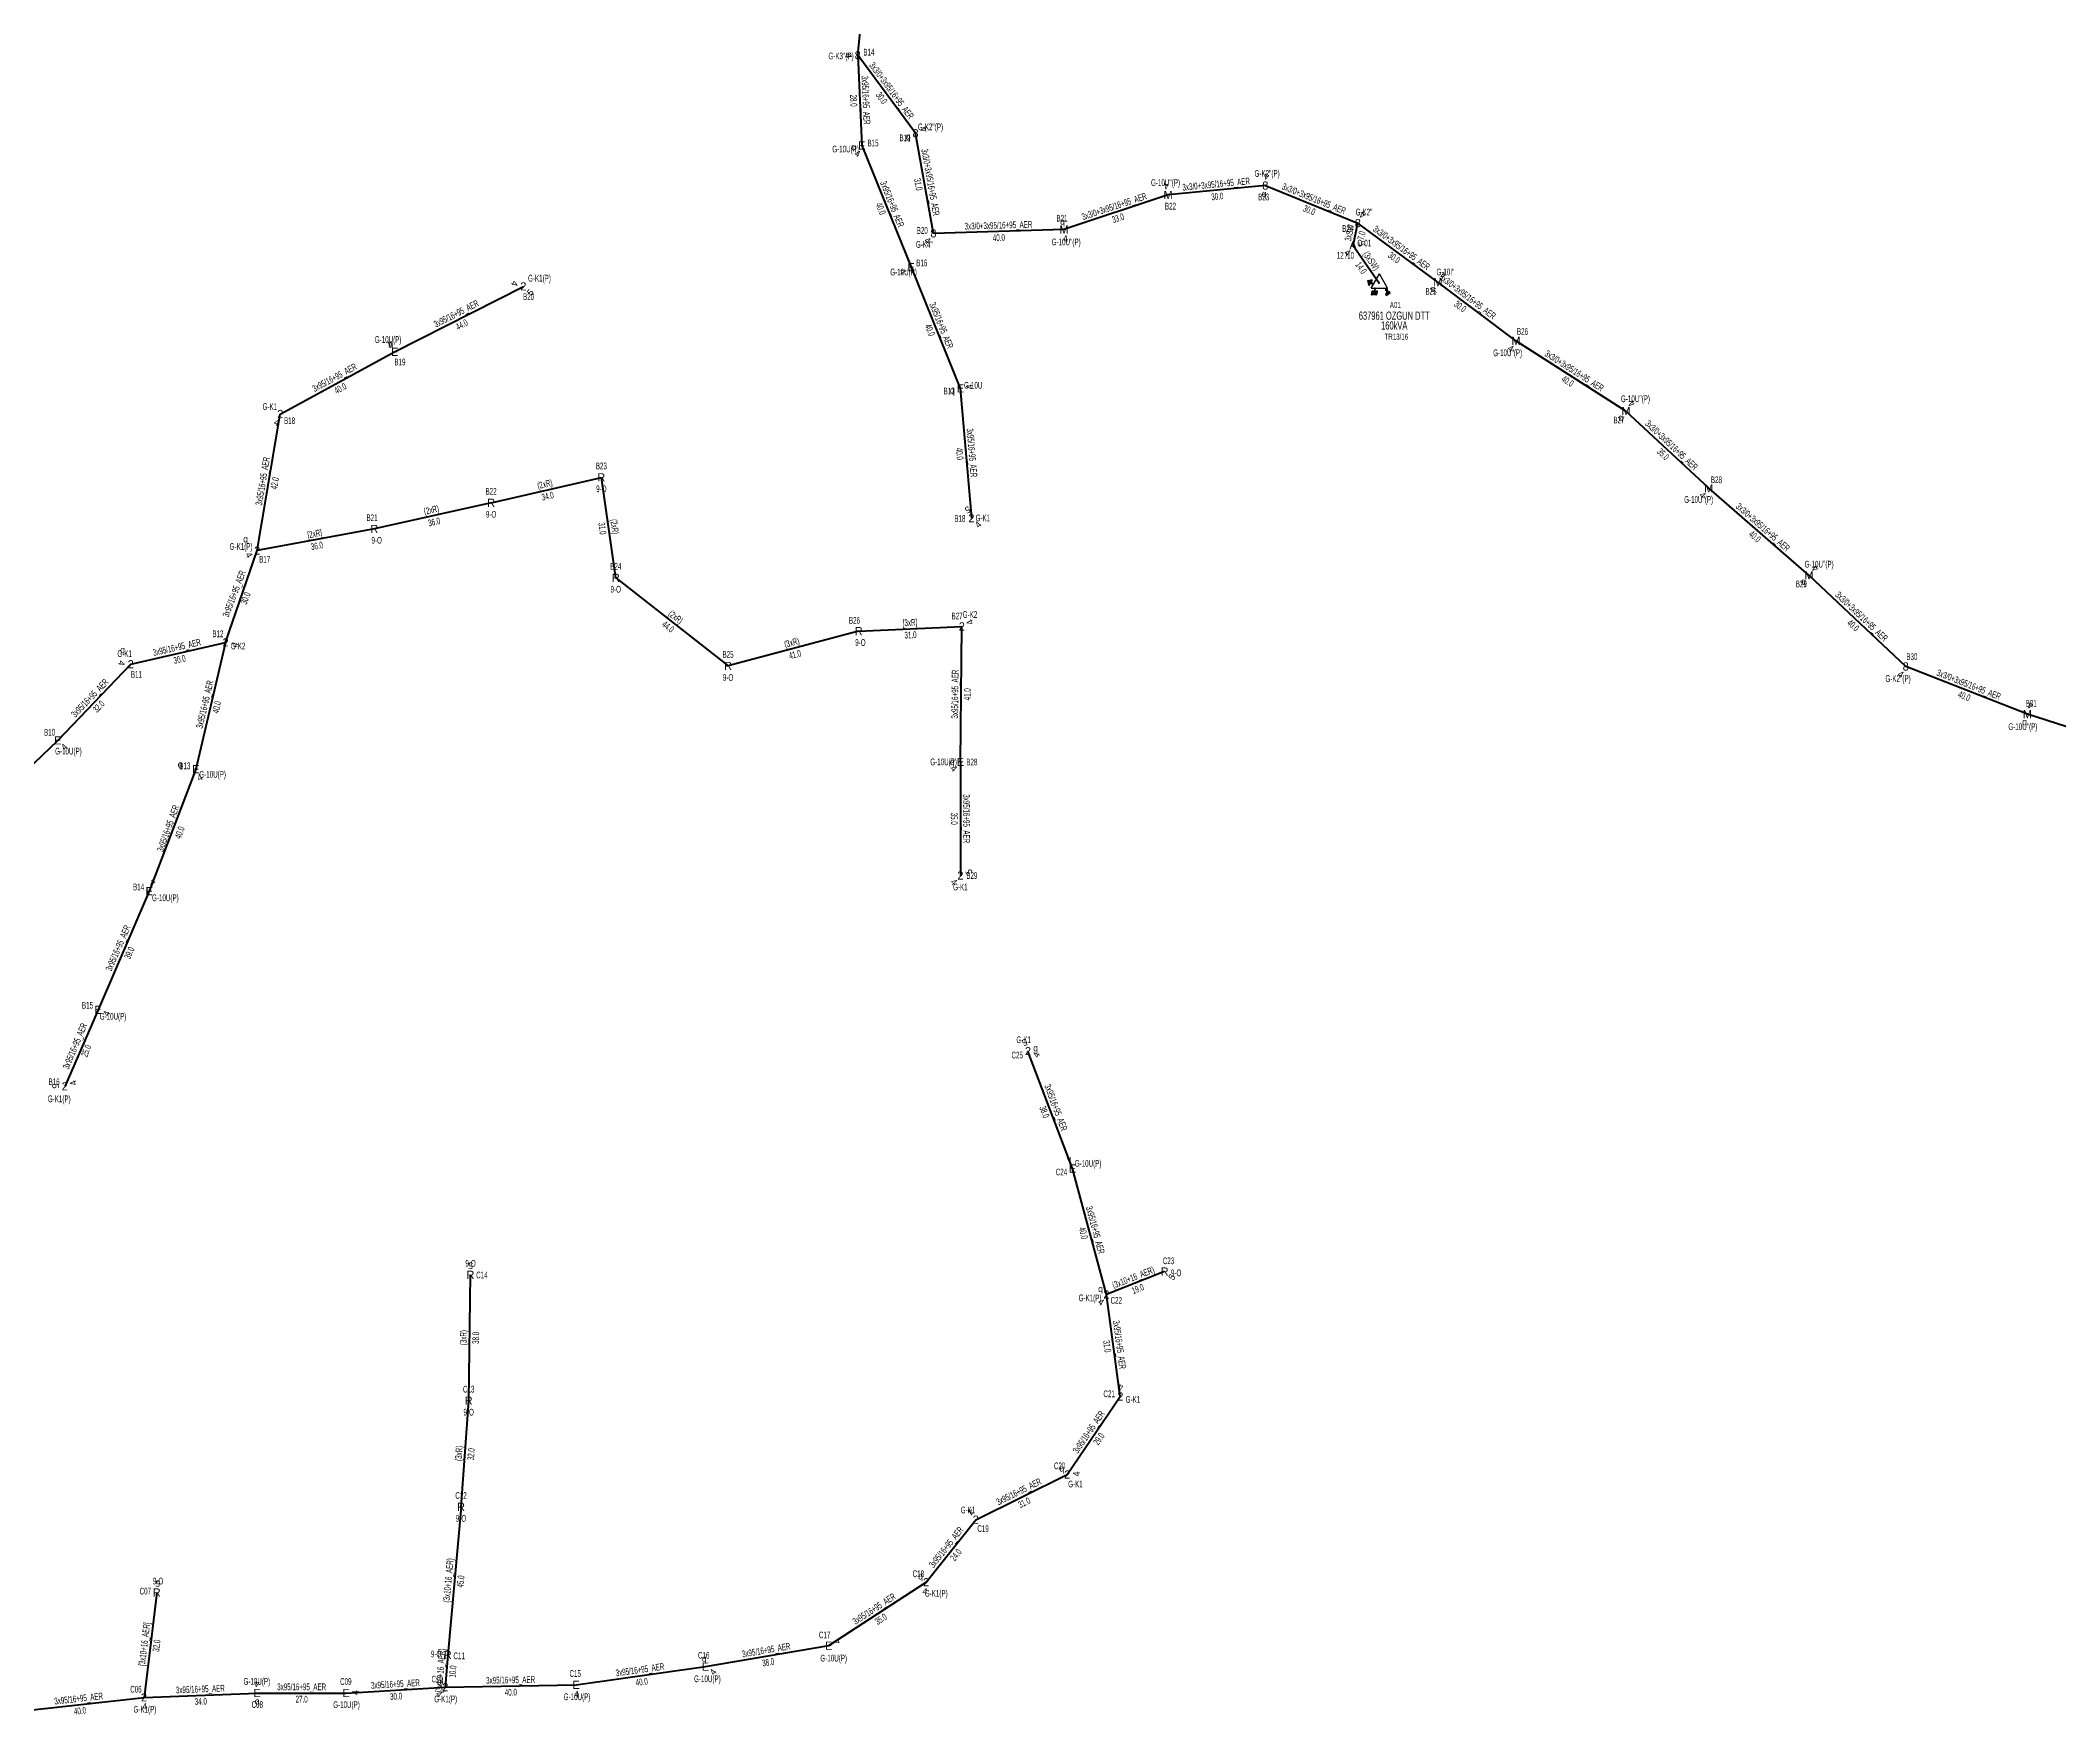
# Model space of a CAD drawing. Header units: millimetres. Extents: x 367507 to 373457, y 4068694 to 4074327.
# Drawn here: x 369170 to 369785, y 4070594 to 4071104 of the extents above; entities that cross this region are included whole.
import ezdxf
from ezdxf.enums import TextEntityAlignment as Align

# ---------------------------------------------------------------- set-up
doc = ezdxf.new("R2010")
doc.units = ezdxf.units.MM
for name, color, linetype, lineweight in [('DIREK_AG_MEVCUT', 120, 'Continuous', 25), ('DIREK_AG_YENI', 108, 'Continuous', 25), ('DIREK_OG_MEVCUT', 16, 'Continuous', 25), ('DIREK_OG_YENI', 10, 'Continuous', 25), ('HAT_AG_HAVAI_BYSK', 3, 'Continuous', 50), ('HAT_AG_HAVAI_MEVCUT', 126, 'Continuous', 50), ('HAT_AG_HAVAI_YENI', 3, 'Continuous', 50), ('HAT_OG_HAVAI_MEVCUT', 48, 'Continuous', 70), ('HAT_OG_HAVAI_YENI', 1, 'Continuous', 70), ('TRAFO_MEVCUT', 5, 'Continuous', 30), ('TRAFO_TADILAT_BYSK', 5, 'Continuous', 30)]:
    doc.layers.add(name, color=color, linetype=linetype, lineweight=lineweight)
doc.styles.add('Direk', font='B_CAD')
doc.styles.get("Standard").update_dxf_attribs({"font": 'Arial'})

# ---------------------------------------------------------------- blocks, each defined once
blk = doc.blocks.new('MEV_DIREK')
h = blk.add_hatch(color=32)
h.paths.add_polyline_path([(-2.14, 0.97), (-2.35, 1.09), (-3.31, -0.55), (-3.09, -0.67), (-2.67, 0.06), (-1.89, -0.39), (-1.79, -0.22), (-2.56, 0.23)])
h.paths.add_polyline_path([(-3.46, -0.17), (-3.33, -0.25), (-2.61, 0.99), (-2.74, 1.06)])
h.paths.add_polyline_path([(-3.54, 0.29), (-3.41, 0.22), (-3.05, 0.82), (-3.18, 0.9)])
h.paths.add_polyline_path([(-3.58, 0.81), (-3.66, 0.68), (-3.53, 0.61), (-3.45, 0.74)])
h.paths.add_polyline_path([(-1.51, -2.34), (-2.26, -2.33), (-2.52, -3.47), (-2.42, -3.47), (-2.21, -2.53), (-1.91, -2.54), (-2.12, -3.47), (-2.02, -3.47), (-1.81, -2.54), (-1.51, -2.54), (-1.72, -3.47), (-1.62, -3.48), (-1.41, -2.54), (-1.11, -2.54), (-1.32, -3.48), (-1.22, -3.48), (-1.01, -2.54), (-0.71, -2.55), (-0.92, -3.48), (-0.82, -3.48), (-0.56, -2.35), (-1.31, -2.34), (-1.31, -1.44), (-1.51, -1.44)])
at = {"layer": 'TRAFO_MEVCUT'}
for points in [[(2.35, -1.57), (2.12, -1.92), (2.08, -1.44), (1.94, -1.44), (2.01, -2.32), (2.25, -1.96), (2.31, -2.67), (2.1, -2.67), (2.39, -2.87), (2.4, -2.86), (2.64, -2.49), (2.45, -2.63)], [(2.35, -1.57), (2.12, -1.92), (2.08, -1.44), (1.94, -1.44), (2.01, -2.32), (2.25, -1.96), (2.31, -2.67), (2.1, -2.67), (2.39, -2.87), (1.98, -3.19), (2.2, -3.79), (2.26, -3.74), (2.08, -3.26), (2.26, -3.13), (2.44, -3.6), (2.49, -3.56), (2.32, -3.08), (2.49, -2.94), (2.67, -3.42), (2.73, -3.38), (2.55, -2.9), (2.73, -2.76), (2.91, -3.24), (2.97, -3.2), (2.79, -2.72), (2.97, -2.58), (3.15, -3.06), (3.21, -3.01), (2.98, -2.42), (2.4, -2.86), (2.64, -2.49), (2.45, -2.63)], [(2.97, -2.58), (3.15, -3.06), (3.21, -3.01), (2.98, -2.42), (2.4, -2.86), (2.64, -2.49), (2.45, -2.63), (2.35, -1.57), (2.12, -1.92), (2.08, -1.44), (1.94, -1.44), (2.01, -2.32), (2.25, -1.96), (2.31, -2.67), (2.1, -2.67), (2.39, -2.87), (1.98, -3.19), (2.2, -3.79), (2.26, -3.74), (2.08, -3.26), (2.26, -3.13), (2.44, -3.6), (2.49, -3.56), (2.32, -3.08), (2.49, -2.94), (2.67, -3.42), (2.73, -3.38), (2.55, -2.9), (2.73, -2.76), (2.91, -3.24), (2.97, -3.2), (2.79, -2.72)]]:
    blk.add_hatch(color=32, dxfattribs=at).paths.add_polyline_path(points)
at = {"layer": 'TRAFO_MEVCUT', "linetype": 'Continuous'}
for p, q in [((-2.5, -1.44), (0, 2.89)), ((2.5, -1.44), (0, 2.89)), ((-2.5, -1.44), (2.5, -1.44))]:
    blk.add_line(p, q, dxfattribs=at)
at = {"layer": 'TRAFO_MEVCUT', "color": 32, "flags": 128}
blk.add_lwpolyline([(1.94, -1.44), (2.08, -1.44), (2.12, -1.92), (2.35, -1.57), (2.45, -2.63), (2.64, -2.49), (2.4, -2.86), (2.98, -2.42), (3.21, -3.01), (3.15, -3.06), (2.97, -2.58), (2.79, -2.72), (2.97, -3.2), (2.91, -3.24), (2.73, -2.76), (2.55, -2.9), (2.73, -3.38), (2.67, -3.42), (2.49, -2.94), (2.32, -3.08), (2.49, -3.56), (2.44, -3.6), (2.26, -3.13), (2.08, -3.26), (2.26, -3.74), (2.2, -3.79), (1.98, -3.19), (2.39, -2.87), (2.1, -2.67), (2.31, -2.67), (2.25, -1.96), (2.01, -2.32), (1.94, -1.44)], dxfattribs=at)
at = {"layer": 'TRAFO_TADILAT_BYSK', "color": 32, "flags": 128}
for points in [[(-3.53, 0.61), (-3.45, 0.74), (-3.58, 0.81), (-3.66, 0.68), (-3.53, 0.61)], [(-3.41, 0.22), (-3.05, 0.82), (-3.18, 0.9), (-3.54, 0.29), (-3.41, 0.22)], [(-3.33, -0.25), (-2.61, 0.99), (-2.74, 1.06), (-3.46, -0.17), (-3.33, -0.25)], [(-1.79, -0.22), (-2.56, 0.23), (-2.14, 0.97), (-2.35, 1.09), (-3.31, -0.55), (-3.09, -0.67), (-2.67, 0.06), (-1.89, -0.39), (-1.79, -0.22)], [(-1.31, -1.44), (-1.51, -1.44), (-1.51, -2.34), (-2.26, -2.33), (-2.52, -3.47), (-2.42, -3.47), (-2.21, -2.53), (-1.91, -2.54), (-2.12, -3.47), (-2.02, -3.47), (-1.81, -2.54), (-1.51, -2.54), (-1.72, -3.47), (-1.62, -3.48), (-1.41, -2.54), (-1.11, -2.54), (-1.32, -3.48), (-1.22, -3.48), (-1.01, -2.54), (-0.71, -2.55), (-0.92, -3.48), (-0.82, -3.48), (-0.56, -2.35), (-1.31, -2.34), (-1.31, -1.44)]]:
    blk.add_lwpolyline(points, dxfattribs=at)

msp = doc.modelspace()

# ---------------------------------------------------------------- linework, layer by layer
at = {"layer": 'HAT_AG_HAVAI_BYSK'}
for p, q in [((369271.33, 4070955.55), (369235.62, 4070948.963)), ((369418.91, 4070924.43), (369450.351, 4070925.836)), ((369205.01, 4070631.42), (369201.136, 4070599.451)), ((369293.68, 4070612.4), (369292.939, 4070602.543))]:
    msp.add_line(p, q, dxfattribs=at)
at = {"layer": 'HAT_AG_HAVAI_MEVCUT'}
for p, q in [((369306.91, 4070963.52), (369340.5, 4070971.27)), ((369344.9, 4070940.68), (369340.5, 4070971.27)), ((369306.91, 4070963.52), (369271.33, 4070955.55)), ((369344.9, 4070940.68), (369379.12, 4070913.8)), ((369418.91, 4070924.43), (369379.12, 4070913.8)), ((369300.07, 4070689.88), (369300.6, 4070728.24)), ((369512.15, 4070729.22), (369494.403, 4070722.209)), ((369297.74, 4070657.5), (369300.07, 4070689.88)), ((369297.74, 4070657.5), (369293.68, 4070612.4))]:
    msp.add_line(p, q, dxfattribs=at)
at = {"layer": 'HAT_AG_HAVAI_YENI'}
for p, q in [((369418.646, 4071099.927), (369419.88, 4071072.426)), ((369419.88, 4071072.426), (369434.906, 4071035.329)), ((369434.906, 4071035.329), (369449.89702, 4070998.394762)), ((369277.502046, 4071009.523311), (369316.739, 4071029.478)), ((369242.645, 4070990.581), (369277.502046, 4071009.523311)), ((369449.89702, 4070998.394762), (369453.264, 4070958.83)), ((369235.62, 4070948.963), (369242.645, 4070990.581)), ((369226.002, 4070920.995), (369235.62, 4070948.963)), ((369449.91, 4070884.542), (369450.351, 4070925.836)), ((369197.089, 4070914.321), (369226.002, 4070920.995)), ((369226.002, 4070920.995), (369216.924, 4070882.335)), ((369174.828, 4070891.121), (369197.089, 4070914.321)), ((369150.003, 4070867.305), (369174.828, 4070891.121)), ((369216.924, 4070882.335), (369202.725, 4070845.136)), ((369449.91, 4070884.542), (369449.915, 4070849.933)), ((369202.725, 4070845.136), (369187.123, 4070808.999)), ((369187.123, 4070808.999), (369176.953, 4070785.666)), ((369484.05, 4070760.653), (369470.507, 4070796.441)), ((369494.403, 4070722.209), (369484.05, 4070760.653)), ((369498.649399, 4070691.164397), (369494.403, 4070722.209)), ((369482.467457, 4070667.373414), (369498.649399, 4070691.164397)), ((369454.619, 4070653.61), (369482.467457, 4070667.373414)), ((369439.476, 4070634.532), (369454.619, 4070653.61)), ((369409.825, 4070615.22), (369439.476, 4070634.532)), ((369372.248, 4070608.821), (369409.825, 4070615.22)), ((369292.939, 4070602.543), (369332.816, 4070603.25)), ((369332.816, 4070603.25), (369372.248, 4070608.821)), ((369161.669, 4070595.026), (369201.136, 4070599.451)), ((369201.136, 4070599.451), (369235.588868, 4070600.787333)), ((369235.588868, 4070600.787333), (369262.743, 4070600.785)), ((369262.743, 4070600.785), (369292.939, 4070602.543))]:
    msp.add_line(p, q, dxfattribs=at)
at = {"layer": 'HAT_OG_HAVAI_MEVCUT'}
msp.add_line((369569.56, 4071041.98), (369577.6, 4071030.4), dxfattribs=at)
at = {"layer": 'HAT_OG_HAVAI_YENI'}
for p, q in [((369418.646, 4071099.927), (369421.705385, 4071130.206801)), ((369436.241698, 4071076.128694), (369418.646, 4071099.927)), ((369441.678, 4071045.643), (369436.241698, 4071076.128694)), ((369542.847, 4071060.206), (369513.222, 4071057.348)), ((369542.847, 4071060.206), (369571.042782, 4071048.75053)), ((369513.222, 4071057.348), (369481.482, 4071046.812)), ((369481.482, 4071046.812), (369441.678, 4071045.643)), ((369569.56, 4071041.98), (369571.042782, 4071048.75053)), ((369595.415592, 4071030.765733), (369571.042782, 4071048.75053)), ((369619.213, 4071012.868), (369595.415592, 4071030.765733)), ((369652.749, 4070991.499), (369619.213, 4071012.868)), ((369677.964, 4070967.931), (369652.749, 4070991.499)), ((369708.525, 4070941.402), (369677.964, 4070967.931)), ((369737.996, 4070913.645), (369708.525, 4070941.402)), ((369775.058, 4070899.111), (369737.996, 4070913.645)), ((369813.104, 4070886.848), (369775.058, 4070899.111))]:
    msp.add_line(p, q, dxfattribs=at)

# ---------------------------------------------------------------- block references
at = {"layer": 'TRAFO_MEVCUT', "linetype": 'ByBlock'}
msp.add_blockref('MEV_DIREK', (369577.6, 4071030.4), dxfattribs=at)

# ---------------------------------------------------------------- texts
at = {"layer": 'DIREK_AG_MEVCUT', "linetype": 'ByBlock', "width": 0.53}
for s, p in [('B23', (369340.5, 4070974.77)), ('B22', (369306.91, 4070967.02)), ('9-O', (369340.5, 4070967.77)), ('B21', (369270.629903, 4070958.979266)), ('9-O', (369306.91, 4070960.02)), ('9-O', (369272.031455, 4070952.114082)), ('B24', (369344.9, 4070944.18)), ('9-O', (369344.9, 4070937.18)), ('B26', (369417.64171, 4070927.692122)), ('B25', (369379.12, 4070917.3)), ('9-O', (369419.443766, 4070920.96571)), ('9-O', (369379.12, 4070910.3)), ('9-O', (369300.64836, 4070731.740135)), ('C23', (369513.348602, 4070732.508366)), ('C14', (369304.099666, 4070728.191647)), ('9-O', (369515.663306, 4070728.840468)), ('C13', (369300.07, 4070693.38)), ('9-O', (369300.07, 4070686.38)), ('C12', (369297.74, 4070661)), ('9-O', (369297.74, 4070654)), ('9-O', (369205.431541, 4070634.898635)), ('C07', (369201.535418, 4070631.841049)), ('9-O', (369290.158165, 4070612.690883)), ('C11', (369297.168123, 4070612.111902))]:
    msp.add_text(s, height=2.05, dxfattribs=at).set_placement(p, align=Align.MIDDLE_CENTER)
at = {"layer": 'DIREK_AG_MEVCUT', "linetype": 'ByBlock', "style": 'Direk'}
for p in [(369340.5, 4070971.27), (369306.91, 4070963.52), (369271.33, 4070955.55), (369344.9, 4070940.68), (369418.91, 4070924.43), (369379.12, 4070913.8), (369300.6, 4070728.24), (369512.15, 4070729.22), (369300.07, 4070689.88), (369297.74, 4070657.5), (369205.01, 4070631.42), (369293.68, 4070612.4)]:
    msp.add_text('R', height=2.5, dxfattribs=at).set_placement(p, align=Align.MIDDLE_CENTER)
at = {"layer": 'DIREK_AG_MEVCUT', "color": 32, "style": 'Direk'}
for rotation, p in [(539.208425, (369300.638682, 4070731.039733)), (412.695528, (369514.377193, 4070727.523059)), (533.090593, (369205.34684, 4070634.199665))]:
    msp.add_text('5', height=2, rotation=rotation, dxfattribs=at).set_placement(p, align=Align.MIDDLE_CENTER)
at = {"layer": 'DIREK_AG_YENI', "width": 0.53}
for s, p in [('G-10U(P)', (369414.928375, 4071071.345526)), ('B15', (369423.299538, 4071073.172163)), ('G-10U(P)', (369432.597977, 4071033.846235)), ('B16', (369438.14952, 4071036.644134)), ('G-K1(P)', (369321.647216, 4071031.974165)), ('B20', (369318.325597, 4071026.358271)), ('G-10U(P)', (369275.524563, 4071013.283688)), ('B19', (369279.131085, 4071006.425532)), ('B17', (369446.493418, 4070997.578981)), ('G-10U', (369453.826361, 4070999.336552)), ('G-K1', (369239.477839, 4070992.842622)), ('B18', (369245.493337, 4070988.547045)), ('B18', (369449.764948, 4070958.748526)), ('G-K1', (369456.763052, 4070958.911474)), ('G-K1(P)', (369230.720744, 4070950.209928)), ('B17', (369237.904045, 4070946.310993)), ('B27', (369448.912509, 4070929.026728)), ('G-K2', (369452.85898, 4070929.47748)), ('B12', (369223.659584, 4070923.595594)), ('G-K1', (369195.243319, 4070917.571225)), ('G-K2', (369229.809185, 4070919.896389)), ('B11', (369198.817298, 4070911.277485)), ('B10', (369172.353236, 4070893.595984)), ('G-10U(P)', (369178.10521, 4070887.843499)), ('B13', (369213.577887, 4070883.361415)), ('G-10U(P)', (369222.048434, 4070880.763088)), ('G-10U(P)', (369444.801652, 4070884.56892)), ('B28', (369453.409951, 4070884.523556)), ('B29', (369453.415, 4070849.933506)), ('B14', (369199.482657, 4070846.454033)), ('G-10U(P)', (369207.637075, 4070843.13921)), ('G-K1', (369449.915506, 4070846.43293)), ('B15', (369183.912106, 4070810.391896)), ('G-10U(P)', (369191.684723, 4070807.02011)), ('G-K1', (369469.207948, 4070799.873806)), ('C25', (369467.233546, 4070795.20225)), ('B16', (369173.744524, 4070787.064457)), ('G-K1(P)', (369175.298303, 4070781.869634)), ('G-10U(P)', (369488.833991, 4070762.198188)), ('C24', (369480.71942, 4070759.577251)), ('G-K1(P)', (369489.430423, 4070721.203596)), ('C22', (369497.424043, 4070720.441714)), ('C21', (369495.242107, 4070691.964624)), ('G-K1', (369502.512923, 4070690.25702)), ('C20', (369480.169468, 4070670.013348)), ('G-K1', (369484.972968, 4070664.49508)), ('G-K1', (369452.229645, 4070656.568029)), ('C19', (369456.818279, 4070650.887286)), ('C18', (369437.11964, 4070637.119966)), ('G-K1(P)', (369442.559857, 4070631.14503)), ('C17', (369408.549614, 4070618.479354)), ('C16', (369371.709356, 4070612.279303)), ('G-10U(P)', (369411.313509, 4070611.41599)), ('G-10U(P)', (369235.520577, 4070604.31778)), ('C09', (369262.641395, 4070604.283525)), ('C10', (369290.485102, 4070605.038673)), ('C15', (369332.539648, 4070606.739073)), ('G-10U(P)', (369372.824739, 4070605.118109)), ('C06', (369198.672213, 4070601.936911)), ('G-K1(P)', (369201.40805, 4070595.840634)), ('C08', (369235.656557, 4070597.287988)), ('G-10U(P)', (369262.845957, 4070597.239901)), ('G-K1(P)', (369293.07407, 4070598.984681)), ('G-10U(P)', (369333.102358, 4070599.634593))]:
    msp.add_text(s, height=2.05, dxfattribs=at).set_placement(p, align=Align.MIDDLE_CENTER)
at = {"layer": 'DIREK_AG_YENI', "color": 4, "style": 'Direk'}
for p in [(369417.437473, 4071071.893026), (369276.338446, 4071011.736009), (369447.465876, 4070997.812062), (369232.084466, 4070952.498534), (369194.620003, 4070918.668879), (369212.143839, 4070883.801307), (369447.410035, 4070884.555174), (369472.845181, 4070797.325821), (369492.635233, 4070723.976767), (369480.826037, 4070669.259081), (369437.792886, 4070636.380547), (369371.863254, 4070611.291217), (369291.171233, 4070604.310767), (369235.637217, 4070598.287801)]:
    msp.add_text('q', height=2, dxfattribs=at).set_placement(p, align=Align.MIDDLE_CENTER)
at = {"layer": 'DIREK_AG_YENI', "color": 32, "style": 'Direk'}
for s, rotation, p in [('4', 332.179778, (369418.573243, 4071069.949634)), ('4', 297.384257, (369432.419763, 4071034.041124)), ('4', 251.956468, (369314.0767, 4071030.345271)), ('5', 49.456469, (369318.866754, 4071027.657928)), ('4', 207.34758, (369276.215761, 4071012.010371)), ('4', 459.171328, (369452.661225, 4070998.841046)), ('4', 337.444443, (369241.570979, 4070987.995178)), ('5', 203.83387, (369452.132559, 4070961.391219)), ('4', 406.333869, (369455.289451, 4070956.896726)), ('4', 298.371436, (369233.15632, 4070947.63248)), ('4', 477.415978, (369452.836524, 4070927.125253)), ('4', 435.344633, (369228.710902, 4070920.286588)), ('4', 262.886946, (369194.310549, 4070914.667717)), ('4', 404.404549, (369176.787216, 4070889.120632)), ('4', 386.027321, (369218.152639, 4070879.818962)), ('4', 314.853172, (369447.925034, 4070882.567181)), ('5', 112.508279, (369452.501708, 4070851.004887)), ('4', 518.492949, (369203.751524, 4070847.741043)), ('4', 315.008279, (369447.935387, 4070847.952815)), ('4', 426.499016, (369189.690749, 4070807.882458)), ('5', 200.727793, (369469.516, 4070799.059763)), ('4', 425.727793, (369473.059488, 4070795.289998)), ('5', 268.949378, (369174.153471, 4070785.71734)), ('4', 471.449378, (369179.559075, 4070786.689901)), ('4', 199.313903, (369483.123918, 4070763.295418)), ('4', 324.609657, (369492.781397, 4070719.926369)), ('4', 537.285998, (369498.781981, 4070693.961256)), ('4', 453.40813, (369485.262505, 4070667.539869)), ('4', 212.614692, (369453.109837, 4070655.96848)), ('4', 352.697335, (369439.12009, 4070631.754712)), ('4', 477.223512, (369412.31484, 4070616.500896)), ('4', 540.551618, (369235.561911, 4070603.587203)), ('4', 414.258558, (369374.520651, 4070607.18544)), ('4', 365.353231, (369201.397228, 4070596.663212)), ('4', 452.497754, (369265.54034, 4070600.907025)), ('4', 317.752914, (369291.056478, 4070600.470294)), ('4', 362.77219, (369332.951422, 4070600.453277))]:
    msp.add_text(s, height=2, rotation=rotation, dxfattribs=at).set_placement(p, align=Align.MIDDLE_CENTER)
at = {"layer": 'DIREK_AG_YENI', "style": 'Direk'}
for s, p in [('E', (369419.88, 4071072.426)), ('E', (369434.906, 4071035.329)), ('2', (369316.739, 4071029.478)), ('E', (369277.502046, 4071009.523311)), ('E', (369449.89702, 4070998.394762)), ('2', (369242.645, 4070990.581)), ('2', (369453.264, 4070958.83)), ('2', (369235.62, 4070948.963)), ('2', (369450.351, 4070925.836)), ('2', (369226.002, 4070920.995)), ('2', (369197.089, 4070914.321)), ('E', (369174.828, 4070891.121)), ('E', (369216.924, 4070882.335)), ('E', (369449.91, 4070884.542)), ('2', (369449.915, 4070849.933)), ('E', (369202.725, 4070845.136)), ('E', (369187.123, 4070808.999)), ('2', (369470.507, 4070796.441)), ('2', (369176.953, 4070785.666)), ('E', (369484.05, 4070760.653)), ('2', (369494.403, 4070722.209)), ('2', (369498.649399, 4070691.164397)), ('2', (369482.467457, 4070667.373414)), ('2', (369454.619, 4070653.61)), ('2', (369439.476, 4070634.532)), ('E', (369409.825, 4070615.22)), ('E', (369372.248, 4070608.821)), ('2', (369292.939, 4070602.543)), ('E', (369332.816, 4070603.25)), ('2', (369201.136, 4070599.451)), ('E', (369235.588868, 4070600.787333)), ('E', (369262.743, 4070600.785))]:
    msp.add_text(s, height=2.5, dxfattribs=at).set_placement(p, align=Align.MIDDLE_CENTER)
at = {"layer": 'DIREK_OG_MEVCUT', "linetype": 'ByBlock', "width": 0.53}
for s, p in [('12 /10', (369567.242212, 4071038.955194)), ('O-01', (369572.993229, 4071042.660396))]:
    msp.add_text(s, height=2.05, dxfattribs=at).set_placement(p, align=Align.MIDDLE_CENTER)
at = {"layer": 'DIREK_OG_MEVCUT', "color": 32, "linetype": 'ByBlock', "style": 'Direk'}
msp.add_text('4', height=2, rotation=322.538503, dxfattribs=at).set_placement((369567.856961, 4071039.757466), align=Align.MIDDLE_CENTER)
at = {"layer": 'DIREK_OG_MEVCUT', "linetype": 'ByBlock', "style": 'Direk'}
msp.add_text('A', height=2.5, dxfattribs=at).set_placement((369569.56, 4071041.98), align=Align.MIDDLE_CENTER)
at = {"layer": 'DIREK_OG_MEVCUT', "color": 32, "style": 'Direk'}
msp.add_text('5', height=2, rotation=101.209611, dxfattribs=at).set_placement((369572.306583, 4071042.524317), align=Align.MIDDLE_CENTER)
at = {"layer": 'DIREK_OG_YENI', "width": 0.53}
for s, p in [('B14', (369422.021074, 4071100.853755)), ("G-K3''(P)", (369413.544897, 4071099.712705)), ("G-K2''(P)", (369440.812098, 4071078.096494)), ('B19', (369433.027001, 4071074.744596)), ("G-K2''(P)", (369543.385757, 4071063.898899)), ("G-10U''(P)", (369512.429329, 4071061.097515)), ('B22', (369513.945922, 4071053.923684)), ('B23', (369542.341733, 4071056.742663)), ("G-K2''", (369572.927805, 4071052.114082)), ('B20', (369438.289426, 4071046.51911)), ('B21', (369480.872858, 4071050.258585)), ('B24', (369567.945836, 4071047.11991)), ("G-K4''", (369438.933959, 4071042.266872)), ("G-10U''(P)", (369482.151382, 4071043.024574)), ("G-10I''", (369597.732002, 4071033.875126)), ('B25', (369593.324636, 4071027.958973)), ('B26', (369621.206771, 4071015.744609)), ("G-10U''(P)", (369616.697752, 4071009.239005)), ("G-10U''(P)", (369655.640091, 4070995.22809)), ('B27', (369650.604514, 4070988.732923)), ('B28', (369680.306559, 4070970.531465)), ("G-10U''(P)", (369674.901552, 4070964.531388)), ("G-10U''(P)", (369711.615467, 4070944.81961)), ('B29', (369706.177495, 4070938.805999)), ('B30', (369739.868744, 4070916.601827)), ("G-K2''(P)", (369735.663167, 4070909.96175)), ('B31', (369776.234325, 4070902.407401)), ("G-10U''(P)", (369773.69512, 4070895.291816))]:
    msp.add_text(s, height=2.05, dxfattribs=at).set_placement(p, align=Align.MIDDLE_CENTER)
at = {"layer": 'DIREK_OG_YENI', "color": 32, "style": 'Direk'}
for rotation, p in [(272.40556, (369415.848467, 4071099.809477)), (113.294452, (369438.813455, 4071077.235972)), (191.936927, (369512.642863, 4071060.087452)), (171.699671, (369543.251213, 4071062.97667)), (150.732577, (369572.411664, 4071051.193103)), (320.896556, (369439.911977, 4071043.470176)), (370.022833, (369481.969314, 4071044.054732)), (143.314931, (369597.088358, 4071033.011141)), (325.274257, (369617.617983, 4071010.566713)), (142.214277, (369654.464588, 4070993.711862)), (317.986749, (369676.089953, 4070965.850628)), (137.877671, (369710.403004, 4070943.478801)), (327.651353, (369736.497804, 4070911.279538)), (160.361, (369775.99906, 4070901.748121))]:
    msp.add_text('4', height=2, rotation=rotation, dxfattribs=at).set_placement(p, align=Align.MIDDLE_CENTER)
at = {"layer": 'DIREK_OG_YENI', "style": 'Direk'}
for s, p in [('8', (369418.646, 4071099.927)), ('8', (369436.241698, 4071076.128694)), ('M', (369513.222, 4071057.348)), ('8', (369542.847, 4071060.206)), ('8', (369441.678, 4071045.643)), ('M', (369481.482, 4071046.812)), ('8', (369571.042782, 4071048.75053)), ('M', (369595.415592, 4071030.765733)), ('M', (369619.213, 4071012.868)), ('M', (369652.749, 4070991.499)), ('M', (369677.964, 4070967.931)), ('M', (369708.525, 4070941.402)), ('8', (369737.996, 4070913.645)), ('M', (369775.058, 4070899.111))]:
    msp.add_text(s, height=2.5, dxfattribs=at).set_placement(p, align=Align.MIDDLE_CENTER)
at = {"layer": 'DIREK_OG_YENI', "color": 4, "style": 'Direk'}
for p in [(369433.945486, 4071075.140053), (369542.486095, 4071057.732188), (369481.046898, 4071049.273846), (369593.922052, 4071028.760905), (369651.217225, 4070989.523231), (369706.848211, 4070939.547714), (369774.217768, 4070896.756428)]:
    msp.add_text('q', height=2, dxfattribs=at).set_placement(p, align=Align.MIDDLE_CENTER)
at = {"layer": 'HAT_AG_HAVAI_BYSK', "lineweight": 30, "width": 0.53}
for s, rotation, p in [('[2xR]', 370.451196, (369253.320812, 4070953.092398, 184617.81)), ('[3xR]', 2.560486, (369434.592527, 4070925.982151, 184725.1755)), ('[3x10+16_AER]', 443.090593, (369202.229173, 4070615.537755, 184600.568)), ('[3x10+16_AER]', 445.700876, (369292.461892, 4070607.535219, 184646.4695))]:
    msp.add_text(s, height=2.05, rotation=rotation, dxfattribs=at).set_placement(p, align=Align.CENTER)
for s, rotation, p in [('36.0', 370.451196, (369253.629188, 4070951.420602, 184617.81)), ('31.0', 2.560486, (369434.668473, 4070924.283849, 184725.1755)), ('32.0', 443.090593, (369203.916827, 4070615.333245, 184600.568)), ('10.0', 445.700876, (369294.157108, 4070607.407781, 184646.4695))]:
    msp.add_text(s, height=2.05, rotation=rotation, dxfattribs=at).set_placement(p, align=Align.TOP_CENTER)
at = {"layer": 'HAT_AG_HAVAI_MEVCUT', "lineweight": 30, "width": 0.53}
for s, rotation, p in [('(2xR)', 12.992125, (369323.513905, 4070968.223241, 184670.25)), ('(2xR)', 372.62596, (369288.934202, 4070960.364445, 184635.665)), ('(2xR)', 278.185162, (369343.541341, 4070956.096017, 184670.25)), ('(2xR)', 321.850169, (369362.535062, 4070927.908438, 184689.56)), ('(3xR)', 374.957405, (369398.795614, 4070919.9362, 184689.56)), ('(3x10+16_AER)', 381.556631, (369502.964192, 4070726.505047, 184747.2015)), ('(3xR)', 89.208425, (369299.485081, 4070709.071743, 184650.3)), ('(3xR)', 85.884204, (369298.057192, 4070673.751007, 184650.035)), ('(3x10+16_AER)', 444.855975, (369294.863423, 4070635.026211, 184646.84))]:
    msp.add_text(s, height=2.05, rotation=rotation, dxfattribs=at).set_placement(p, align=Align.CENTER)
for s, rotation, p in [('34.0', 12.992125, (369323.896095, 4070966.566759, 184670.25)), ('36.0', 372.62596, (369289.305798, 4070958.705555, 184635.665)), ('31.0', 278.185162, (369341.858659, 4070955.853983, 184670.25)), ('44.0', 321.850169, (369361.484938, 4070926.571562, 184689.56)), ('41.0', 374.957405, (369399.234386, 4070918.2938, 184689.56)), ('19.0', 381.556631, (369503.588808, 4070724.923953, 184747.2015)), ('38.0', 89.208425, (369301.184919, 4070709.048257, 184650.3)), ('32.0', 85.884204, (369299.752808, 4070673.628993, 184650.035)), ('45.0', 444.855975, (369296.556577, 4070634.873789, 184646.84))]:
    msp.add_text(s, height=2.05, rotation=rotation, dxfattribs=at).set_placement(p, align=Align.TOP_CENTER)
at = {"layer": 'HAT_AG_HAVAI_YENI', "lineweight": 30, "width": 0.53}
for rotation, p in [(272.569201, (369420.112146, 4071086.214602, 184709.94)), (292.050223, (369428.180827, 4071054.196606, 184717.453)), (26.956467, (369296.735207, 4071020.258304, 184658.3695)), (292.091451, (369443.189107, 4071017.181554, 184724.94851)), (28.520915, (369259.667665, 4071000.799002, 184638.751023)), (274.864179, (369452.427449, 4070978.684456, 184726.632)), (80.41895, (369238.294357, 4070969.913476, 184621.3225)), (69.056595, (369229.524636, 4070935.415015, 184617.81)), (12.997945, (369211.354321, 4070918.486221, 184613.001)), (89.388132, (369449.280548, 4070905.198077, 184725.1755)), (46.18328, (369185.345176, 4070903.309501, 184598.5445)), (436.785421, (369220.635507, 4070901.859309, 184608.462)), (430.253745, (369209.42115, 4070863.947812)), (270.008278, (369450.7625, 4070867.237623, 184724.9575)), (426.647928, (369194.143626, 4070827.404423, 184593.5615)), (427.263473, (369181.013436, 4070797.554842)), (290.727792, (369478.073482, 4070778.847839, 184735.2535)), (285.072229, (369490.047259, 4070741.652031, 184742.025)), (277.788799, (369497.368358, 4070706.801892, 184747.2015)), (55.77759, (369489.855597, 4070679.746951, 184749.324699)), (26.299751, (369468.166621, 4070661.253722, 184741.233729)), (51.559511, (369446.381734, 4070644.599446, 184727.3095)), (33.07661, (369424.186604, 4070625.58825, 184719.738)), (9.664212, (369390.893807, 4070612.858437, 184704.9125)), (8.041594, (369352.413092, 4070606.877142, 184686.124)), (2.221234, (369218.329489, 4070600.968528, 184617.794434)), (359.995077, (369249.166007, 4070601.636167, 184631.3715)), (3.331978, (369277.791597, 4070602.512563, 184646.4695)), (1.01572, (369312.862432, 4070603.746366, 184666.408)), (6.397228, (369181.307792, 4070598.083207, 184600.568))]:
    msp.add_text('3x95/16+95_AER', height=2.05, rotation=rotation, dxfattribs=at).set_placement(p, align=Align.CENTER)
for s, rotation, p in [('28.0', 272.569201, (369418.413854, 4071086.138398, 184709.94)), ('40.0', 292.050223, (369426.605173, 4071053.558394, 184717.453)), ('44.0', 26.956467, (369297.505839, 4071018.743007, 184658.3695)), ('40.0', 292.091451, (369441.613913, 4071016.542208, 184724.94851)), ('40.0', 28.520915, (369260.479381, 4070999.305309, 184638.751023)), ('40.0', 274.864179, (369450.733571, 4070978.540306, 184726.632)), ('42.0', 80.41895, (369239.970643, 4070969.630524, 184621.3225)), ('30.0', 69.056595, (369231.112323, 4070934.807357, 184617.81)), ('30.0', 12.997945, (369211.736679, 4070916.829779, 184613.001)), ('41.0', 89.388132, (369450.980452, 4070905.179923, 184725.1755)), ('32.0', 46.18328, (369186.571824, 4070902.132499, 184598.5445)), ('40.0', 436.785421, (369222.290493, 4070901.470691, 184608.462)), ('35.0', 270.008278, (369449.0625, 4070867.237377, 184724.9575)), ('40.0', 430.253745, (369211.021186, 4070863.373458)), ('39.0', 426.647928, (369195.704374, 4070826.730577, 184593.5615)), ('25.0', 427.263473, (369182.581333, 4070796.897802)), ('38.0', 290.727792, (369476.483518, 4070778.246161, 184735.2535)), ('40.0', 285.072229, (369488.405741, 4070741.209969, 184742.025)), ('31.0', 277.788799, (369495.684041, 4070706.571505, 184747.2015)), ('29.0', 55.77759, (369491.26126, 4070678.79086, 184749.324699)), ('31.0', 26.299751, (369468.919836, 4070659.729692, 184741.233729)), ('24.0', 51.559511, (369447.713266, 4070643.542554, 184727.3095)), ('35.0', 33.07661, (369425.114396, 4070624.16375, 184719.738)), ('38.0', 9.664212, (369391.179193, 4070611.182563, 184704.9125)), ('40.0', 8.041594, (369352.650908, 4070605.193858, 184686.124)), ('34.0', 2.221234, (369218.395378, 4070599.269805, 184617.794434)), ('27.0', 359.995077, (369249.165861, 4070599.936167, 184631.3715)), ('30.0', 3.331978, (369277.890403, 4070600.815437, 184646.4695)), ('40.0', 1.01572, (369312.892568, 4070602.046634, 184666.408)), ('40.0', 6.397228, (369181.497208, 4070596.393793, 184600.568))]:
    msp.add_text(s, height=2.05, rotation=rotation, dxfattribs=at).set_placement(p, align=Align.TOP_CENTER)
at = {"layer": 'HAT_OG_HAVAI_MEVCUT', "lineweight": 30, "width": 0.53}
msp.add_text('14.0', height=2.05, rotation=304.772268, dxfattribs=at).set_placement((369572.881788, 4071035.705231, 184788.8), align=Align.TOP_CENTER)
msp.add_text('(3xSW)', height=2.05, rotation=304.772268, dxfattribs=at).set_placement((369574.278212, 4071036.674769, 184788.8), align=Align.CENTER)
at = {"layer": 'HAT_OG_HAVAI_YENI', "lineweight": 30, "width": 0.53}
for s, rotation, p in [('3x3/0+3x95/16+95_AER', 306.478023, (369428.127321, 4071088.533184, 184709.323)), ('3x3/0+3x95/16+95_AER', 280.110881, (369439.796648, 4071061.035068, 184718.120849)), ('3x3/0+3x95/16+95_AER', 365.510418, (369527.952877, 4071059.623072, 184756.611)), ('3x3/0+3x95/16+95_AER', 337.888924, (369557.264834, 4071055.265753, 184785.521391)), ('3x3/0+3x95/16+95_AER', 378.363435, (369497.084213, 4071052.886716, 184740.741)), ('3x3/0+3x95/16+95_AER', 361.682231, (369461.555047, 4071047.077134, 184720.839)), ('3xSW', 77.646954, (369569.47107, 4071045.54711, 184785.521391)), ('3x3/0+3x95/16+95_AER', 323.576231, (369583.733877, 4071040.442082, 184785.521391)), ('3x3/0+3x95/16+95_AER', 322.793418, (369603.891121, 4071025.567922)), ('3x3/0+3x95/16+95_AER', 327.494882, (369636.437769, 4071002.900342, 184809.6065)), ('3x3/0+3x95/16+95_AER', 316.933672, (369665.936918, 4070980.335979, 184826.3745)), ('3x3/0+3x95/16+95_AER', 319.039825, (369693.801704, 4070955.308391, 184838.982)), ('3x3/0+3x95/16+95_AER', 316.715517, (369723.843278, 4070928.142265, 184854.2625)), ('3x3/0+3x95/16+95_AER', 338.587188, (369756.837322, 4070907.169328, 184868.998))]:
    msp.add_text(s, height=2.05, rotation=rotation, dxfattribs=at).set_placement(p, align=Align.CENTER)
for s, rotation, p in [('30.0', 306.478023, (369426.760377, 4071087.52251, 184709.323)), ('31.0', 280.110881, (369438.123049, 4071060.736626, 184718.120849)), ('30.0', 365.510418, (369528.116123, 4071057.930928, 184756.611)), ('30.0', 337.888924, (369556.624948, 4071053.690778, 184785.521391)), ('33.0', 378.363435, (369497.619787, 4071051.273284, 184740.741)), ('40.0', 361.682231, (369461.604953, 4071045.377866, 184720.839)), ('7.0', 77.646954, (369571.131712, 4071045.183421, 184785.521391)), ('30.0', 323.576231, (369582.724497, 4071039.074181, 184785.521391)), ('30.0', 322.793418, (369602.863147, 4071024.213939)), ('40.0', 327.494882, (369635.524231, 4071001.466658, 184809.6065)), ('35.0', 316.933672, (369664.776082, 4070979.094021, 184826.3745)), ('40.0', 319.039825, (369692.687296, 4070954.024609, 184838.982)), ('40.0', 316.715517, (369722.677722, 4070926.904735, 184854.2625)), ('40.0', 338.587188, (369756.216678, 4070905.586672, 184868.998))]:
    msp.add_text(s, height=2.05, rotation=rotation, dxfattribs=at).set_placement(p, align=Align.TOP_CENTER)
at = {"layer": 'TRAFO_MEVCUT', "linetype": 'ByBlock', "width": 0.6}
for s, height, p in [('637961 OZGUN DTT', 2.5, (369582.133443, 4071019.312308)), ('A01', 1.8, (369582.452785, 4071022.900903)), ('160kVA', 2.5, (369582.133443, 4071016.312308))]:
    msp.add_text(s, height=height, dxfattribs=at).set_placement(p, align=Align.CENTER)
msp.add_text('TR13/16', height=1.8, dxfattribs=at).set_placement((369582.766816, 4071015.070988), align=Align.TOP_CENTER)

doc.saveas('drawing.dxf')
